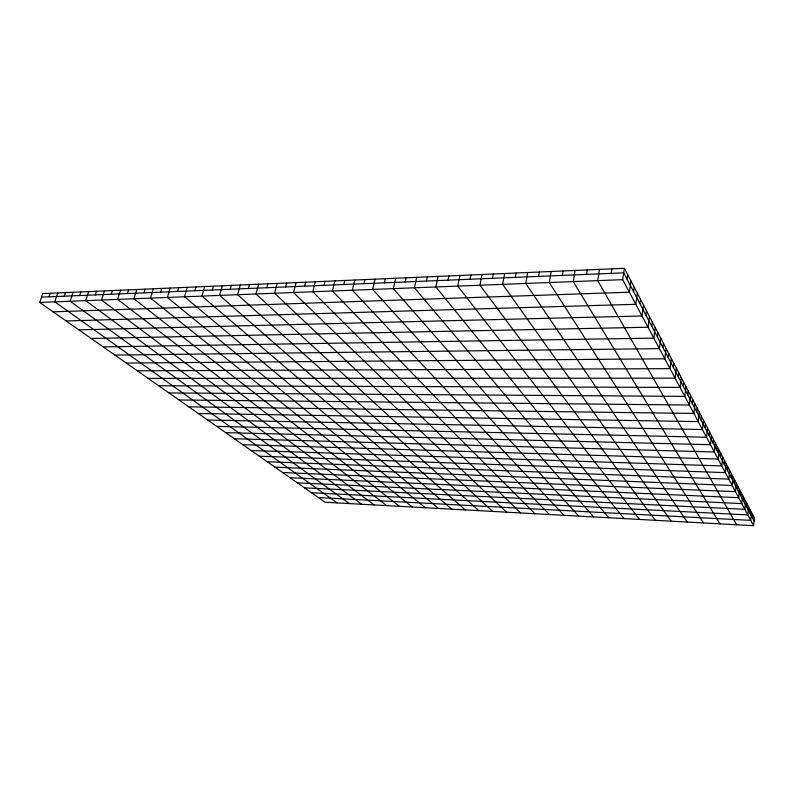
<?xml version="1.0" encoding="UTF-8"?>
<svg xmlns="http://www.w3.org/2000/svg" width="794" height="794" viewBox="0 0 794 794"><rect width="100%" height="100%" fill="white"/><g stroke="black" fill="none" stroke-linecap="round" stroke-linejoin="round"><path stroke-width="1.19" d="M749.744 512.835L750.052 509.619M751.481 512.378L750.727 520.368L318.364 497.54M752.603 518.274L752.901 515.098M753.566 525.688L754.3 517.787L624.362 268.312L42.717 293.611L39.7 302.445L325.083 502.245L753.566 525.688L622.704 279.657L624.362 268.312M745.645 501.163L744.851 509.311L304.519 487.844M746.817 507.257L747.124 504.011M748.593 506.84L747.829 514.909L311.516 492.737M740.742 495.684L741.07 492.379M742.608 495.337L741.804 503.585L297.373 482.841M743.819 501.54L744.137 498.265M737.586 489.68L737.924 486.335M739.502 489.372L738.678 497.709L290.078 477.73M733.041 476.976L732.177 485.491L275.022 467.19M734.351 483.516L734.688 480.132M736.316 483.258L735.472 491.675L282.634 472.519M727.622 470.703L727.979 467.249M729.686 470.534L728.803 479.139L267.241 461.751M731.026 477.194L731.373 473.78M724.118 464.043L724.485 460.54M726.242 463.914L725.339 472.619L259.301 456.183M719.066 450.138L718.113 459.051L242.865 444.68M720.525 457.195L720.902 453.652M722.709 457.126L721.776 465.929L251.172 450.496M715.334 442.963L714.352 451.975L234.369 438.725M716.823 450.158L717.21 446.575M711.484 435.588L710.491 444.7L225.675 432.641M713.032 442.923L713.419 439.3M707.533 427.996L706.511 437.226L216.772 426.418M709.121 435.479L709.528 431.817M703.464 420.195L702.412 429.524L207.671 420.036M705.102 427.827L705.519 424.125M699.286 412.155L698.204 421.594L198.341 413.505M700.963 419.947L701.39 416.205M694.968 403.868L693.857 413.436L188.793 406.826M696.705 411.838L697.142 408.047M690.522 395.343L689.381 405.019L179.007 399.978M692.318 403.481L692.765 399.64M685.947 386.549L684.775 396.355L168.983 392.951M687.793 394.866L688.249 390.976M681.222 377.478L680.011 387.412L158.711 385.755M683.128 385.993L683.604 382.053M678.314 376.832L678.81 372.843M673.352 367.374L673.858 363.334M676.349 368.128L675.108 378.182L148.17 378.381M668.22 357.618L668.746 353.519M671.317 358.471L670.037 368.654L137.352 370.808M666.126 348.497L664.806 358.809L126.266 363.047M660.757 338.184L659.397 348.635L114.882 355.077M662.93 347.524L663.466 343.385M657.452 337.103L658.008 332.904M651.785 326.324L652.36 322.066M655.209 327.525L653.799 338.125L103.19 346.889M649.462 316.498L648.013 327.237L91.181 338.482M645.929 315.158L646.514 310.841M639.855 303.606L640.47 299.229M643.517 305.085L642.018 315.972L78.844 329.847M637.364 293.264L635.815 304.301L66.16 320.965M633.572 291.636L634.198 287.2M630.982 281.016L629.384 292.212L53.119 311.834M627.052 279.22L627.697 274.724M611.182 273.364L611.866 268.858M599.48 269.394L597.753 280.639L736.663 524.765M586.518 274.396L587.223 269.93M575.084 270.456L573.278 281.592L719.979 523.851M562.331 275.399L563.065 270.972M551.155 271.498L549.279 282.535L703.504 522.948M538.6 276.391L539.364 272.005M527.682 272.521L525.737 283.448L687.227 522.055M515.316 277.364L516.11 273.017M504.647 273.513L502.632 284.351L671.158 521.182M492.478 278.317L493.292 274.009M482.047 274.506L479.963 285.235L655.288 520.308M470.058 279.25L470.902 274.982M459.855 275.468L457.711 286.108L639.597 519.455M448.044 280.173L448.918 275.945M438.07 276.411L435.876 286.962L624.104 518.601M426.438 281.076L427.331 276.878M416.691 277.344L414.428 287.795L608.799 517.767M405.228 281.959L406.141 277.801M395.68 278.257L393.367 288.619L593.674 516.944M384.385 282.823L385.318 278.704M375.056 279.151L372.684 289.433L578.737 516.12M363.92 283.686L364.873 279.597M354.789 280.034L352.367 290.227L563.968 515.316M343.812 284.52L344.785 280.471M334.87 280.907L332.408 291.001L549.369 514.512M324.051 285.344L325.044 281.334M315.307 281.751L312.796 291.765L534.948 513.728M304.638 286.158L305.65 282.178M296.073 282.595L293.522 292.52L520.685 512.944M285.552 286.952L286.584 283.001M277.166 283.418L274.575 293.264L506.592 512.17M266.794 287.736L267.836 283.815M258.586 284.222L255.956 293.988L492.667 511.415M248.353 288.51L249.405 284.619M240.314 285.016L237.644 294.703L478.891 510.661M230.21 289.264L231.282 285.413M222.34 285.8L219.63 295.408L465.274 509.917M212.375 290.009L213.467 286.187M204.663 286.565L201.924 296.102L451.816 509.172M194.838 290.743L195.939 286.952M187.275 287.319L184.506 296.787L438.496 508.448M177.578 291.458L178.69 287.696M170.174 288.063L167.375 297.452L425.336 507.723M160.606 292.162L161.728 288.43M153.351 288.798L150.513 298.107L412.324 507.019M143.893 292.867L145.034 289.165M136.786 289.522L133.918 298.762L399.442 506.314M127.457 293.552L128.608 289.879M120.49 290.227L117.591 299.398L386.708 505.609M111.279 294.227L112.43 290.584M104.441 290.932L101.523 300.023L374.113 504.924M95.349 294.892L96.521 291.269M88.65 291.616L85.702 300.638L361.657 504.24M79.668 295.547L80.849 291.954M73.108 292.291L70.13 301.254L349.34 503.565M64.225 296.192L65.416 292.629M57.793 292.956L54.796 301.849L337.142 502.9M49.029 296.827L50.221 293.284M41.506 297.135L623.697 272.838L754.002 520.943M39.7 302.445L622.704 279.657"/></g></svg>
